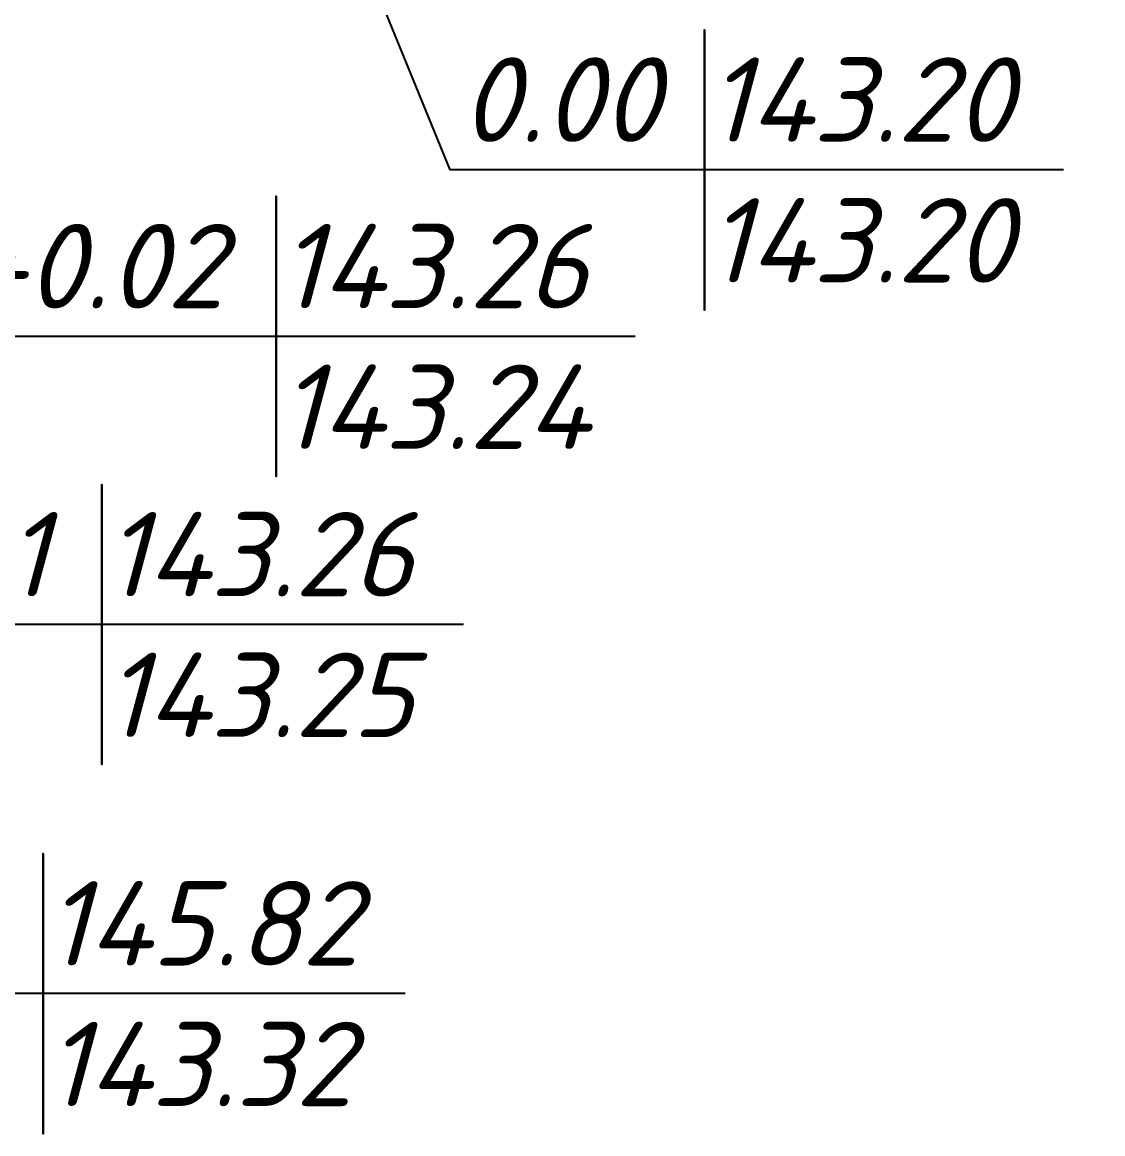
# Model space of a CAD drawing. Header units: metres. Extents: x 2302534 to 2308412, y 452340 to 454783.
# Drawn here: x 2308054.98 to 2308070.98, y 454430.43 to 454446.89 of the extents above; entities that cross this region are included whole.
import ezdxf

# ---------------------------------------------------------------- set-up
doc = ezdxf.new("R2010")
doc.units = ezdxf.units.M
for name, color, linetype in [('АД_серый', 250, 'Continuous'), ('ГП_ПЗМ', 7, 'Continuous'), ('ГП_ПЗМ @ 0.5 (1)', 7, 'Continuous')]:
    doc.layers.add(name, color=color, linetype=linetype)
doc.layers.add('ГП_АД том 3.2.6', color=250, linetype='Continuous', lineweight=40)
doc.styles.add('ASML', font='isocpeui.ttf')
doc.styles.add('СПДС', font='isocpeur.ttf')

# ---------------------------------------------------------------- blocks, each defined once
blk = doc.blocks.new('АД 3.2.6')
at = {"layer": 'АД_серый'}
h = blk.add_hatch(dxfattribs=at)
h.set_pattern_fill('ANSI37', color=256, scale=0.25)
h.set_pattern_definition([(45, (-2306981.54755, -453219.10406), (-0.56126600757, 0.56126600757), []), (135, (-2306981.54755, -453219.10406), (-0.56126600757, -0.56126600757), [])])
edge = h.paths.add_edge_path()
edge.add_line((1447.455, 1552.309), (1448.993, 1553.496))
edge.add_line((1448.993, 1553.496), (1448.069, 1554.678))
edge.add_line((1448.069, 1554.678), (1446.517, 1553.48))
edge.add_arc((1539.264, 1427.399), 156.52, 126.33875, 128.59765)
edge.add_line((1441.62, 1549.726), (1440.286, 1548.661))
edge.add_line((1440.286, 1548.661), (1432.438, 1542.427))
edge.add_line((1432.438, 1542.427), (1424.532, 1535.683))
edge.add_line((1424.532, 1535.683), (1399.624, 1514.545))
edge.add_line((1399.624, 1514.545), (1338.629, 1462.78))
edge.add_line((1338.629, 1462.78), (1277.634, 1411.016))
edge.add_arc((2570.054, -111.698), 1997.25, 130.323304, 132.475114)
edge.add_line((1221.371, 1361.415), (1158.76, 1304.093))
edge.add_line((1158.76, 1304.093), (1121.882, 1270.33))
edge.add_line((1121.882, 1270.33), (1072.465, 1225.087))
edge.add_line((1072.465, 1225.087), (1074.584, 1224.993))
edge.add_line((1074.584, 1224.993), (1122.895, 1269.223))
edge.add_line((1122.895, 1269.223), (1159.773, 1302.987))
edge.add_line((1159.773, 1302.987), (1222.384, 1360.309))
edge.add_arc((2570.054, -111.698), 1995.75, 130.323304, 132.475114, ccw=False)
edge.add_line((1278.604, 1409.872), (1339.6, 1461.637))
edge.add_line((1339.6, 1461.637), (1400.595, 1513.401))
edge.add_line((1400.595, 1513.401), (1433.38, 1541.224))
edge.add_line((1433.38, 1541.224), (1441.269, 1547.527))
edge.add_line((1441.269, 1547.527), (1442.568, 1548.565))
edge.add_arc((1539.19, 1427.498), 154.897, 126.31553, 128.59291, ccw=False)
blk = doc.blocks.new('BD_Cart_Mark')
at = {"color": 1, "linetype": 'ByBlock', "lineweight": -2, "transparency": 33554687, "style": 'СПДС'}
for tag, p in [('G_C_H_001', (-4.833, 0.833)), ('G_C_H2_001', (-4.833, -3.333))]:
    blk.add_attdef(tag, p, '', height=2.5, dxfattribs=at)
at = {"color": 26, "linetype": 'ByBlock', "lineweight": -2, "transparency": 33554687, "style": 'СПДС'}
blk.add_attdef('G_C_Red_001', (0.583, 0.833), '', height=2.5, dxfattribs=at)
at = {"color": 176, "linetype": 'ByBlock', "lineweight": -2, "transparency": 33554687, "style": 'СПДС'}
blk.add_attdef('G_C_Black_001', (0.583, -3.333), '', height=2.5, dxfattribs=at)
at = {"color": 214, "linetype": 'ByBlock', "lineweight": -2, "transparency": 33554687, "style": 'СПДС'}
blk.add_attdef('G_C_Dop_001', (0.583, -7.5), '', height=2.5, dxfattribs=at)
blk = doc.blocks.new('ПЗМ_площадка 4')
at = {"layer": 'ГП_ПЗМ', "flags": 128}
for points in [[(35.887, 104.289), (30.568, 104.289), (30.568, 106.364), (30.568, 102.214), (30.568, 104.289), (26.8, 104.289), (24.441, 110.064)], [(29.542, 101.824), (24.227, 101.824), (24.227, 103.899), (24.227, 99.749), (24.227, 101.824), (19.508, 101.824), (20.066, 109.642)], [(26.138, 92.092), (20.774, 92.092), (20.774, 94.167), (20.774, 90.017), (20.774, 92.092), (16.1, 92.092), (7.916, 106.338)], [(26.999, 97.558), (21.643, 97.558), (21.643, 99.633), (21.643, 95.483), (21.643, 97.558), (17.127, 97.558), (16.498, 106.338)]]:
    blk.add_lwpolyline(points, dxfattribs=at)
at = {"layer": 'ГП_ПЗМ @ 0.5 (1)'}
ref = blk.add_blockref('BD_Cart_Mark', (30.568, 104.289), dxfattribs=dict(at, xscale=0.5, yscale=0.5, zscale=0.5))
ref.add_attrib('G_C_Red_001', '143.20', (30.605, 104.706), dxfattribs={"layer": '0', "color": 26, "linetype": 'ByBlock', "lineweight": -2, "transparency": 33554687, "height": 1.25, "style": 'ASML'})
ref.add_attrib('G_C_Black_001', '143.20', (30.605, 102.622), dxfattribs={"layer": '0', "color": 176, "linetype": 'ByBlock', "lineweight": -2, "transparency": 33554687, "height": 1.25, "style": 'ASML'})
ref.add_attrib('G_C_H_001', '0.00', (26.959, 104.706), dxfattribs={"layer": '0', "color": 3, "linetype": 'ByBlock', "lineweight": -2, "transparency": 33554687, "height": 1.25, "style": 'ASML'})
ref = blk.add_blockref('BD_Cart_Mark', (24.227, 101.824), dxfattribs=dict(at, xscale=0.5, yscale=0.5, zscale=0.5))
ref.add_attrib('G_C_Red_001', '143.26', (24.264, 102.24), dxfattribs={"layer": '0', "color": 26, "linetype": 'ByBlock', "lineweight": -2, "transparency": 33554687, "height": 1.25, "style": 'ASML'})
ref.add_attrib('G_C_Black_001', '143.24', (24.264, 100.157), dxfattribs={"layer": '0', "color": 176, "linetype": 'ByBlock', "lineweight": -2, "transparency": 33554687, "height": 1.25, "style": 'ASML'})
ref.add_attrib('G_C_H_001', '+0.02', (19.667, 102.24), dxfattribs={"layer": '0', "color": 5, "linetype": 'ByBlock', "lineweight": -2, "transparency": 33554687, "height": 1.25, "style": 'ASML'})
ref = blk.add_blockref('BD_Cart_Mark', (21.643, 97.558), dxfattribs=dict(at, xscale=0.5, yscale=0.5, zscale=0.5))
ref.add_attrib('G_C_Red_001', '143.26', (21.68, 97.974), dxfattribs={"layer": '0', "color": 26, "linetype": 'ByBlock', "lineweight": -2, "transparency": 33554687, "height": 1.25, "style": 'ASML'})
ref.add_attrib('G_C_Black_001', '143.25', (21.68, 95.891), dxfattribs={"layer": '0', "color": 176, "linetype": 'ByBlock', "lineweight": -2, "transparency": 33554687, "height": 1.25, "style": 'ASML'})
ref.add_attrib('G_C_H_001', '+0.01', (17.286, 97.974), dxfattribs={"layer": '0', "color": 5, "linetype": 'ByBlock', "lineweight": -2, "transparency": 33554687, "height": 1.25, "style": 'ASML'})
ref = blk.add_blockref('BD_Cart_Mark', (20.774, 92.092), dxfattribs=dict(at, xscale=0.5, yscale=0.5, zscale=0.5))
ref.add_attrib('G_C_Red_001', '145.82', (20.811, 92.508), dxfattribs={"layer": '0', "color": 26, "linetype": 'ByBlock', "lineweight": -2, "transparency": 33554687, "height": 1.25, "style": 'ASML'})
ref.add_attrib('G_C_Black_001', '143.32', (20.811, 90.425), dxfattribs={"layer": '0', "color": 176, "linetype": 'ByBlock', "lineweight": -2, "transparency": 33554687, "height": 1.25, "style": 'ASML'})
ref.add_attrib('G_C_H_001', '+2.50', (16.259, 92.508), dxfattribs={"layer": '0', "color": 5, "linetype": 'ByBlock', "lineweight": -2, "transparency": 33554687, "height": 1.25, "style": 'ASML'})

msp = doc.modelspace()

# ---------------------------------------------------------------- block references
at = {"layer": 'ГП_АД том 3.2.6'}
msp.add_blockref('АД 3.2.6', (2306959.994, 453221.76), dxfattribs=at)
at = {"layer": 'ГП_ПЗМ'}
msp.add_blockref('ПЗМ_площадка 4', (2308034.512, 454340.415), dxfattribs=at)

doc.saveas('drawing.dxf')
